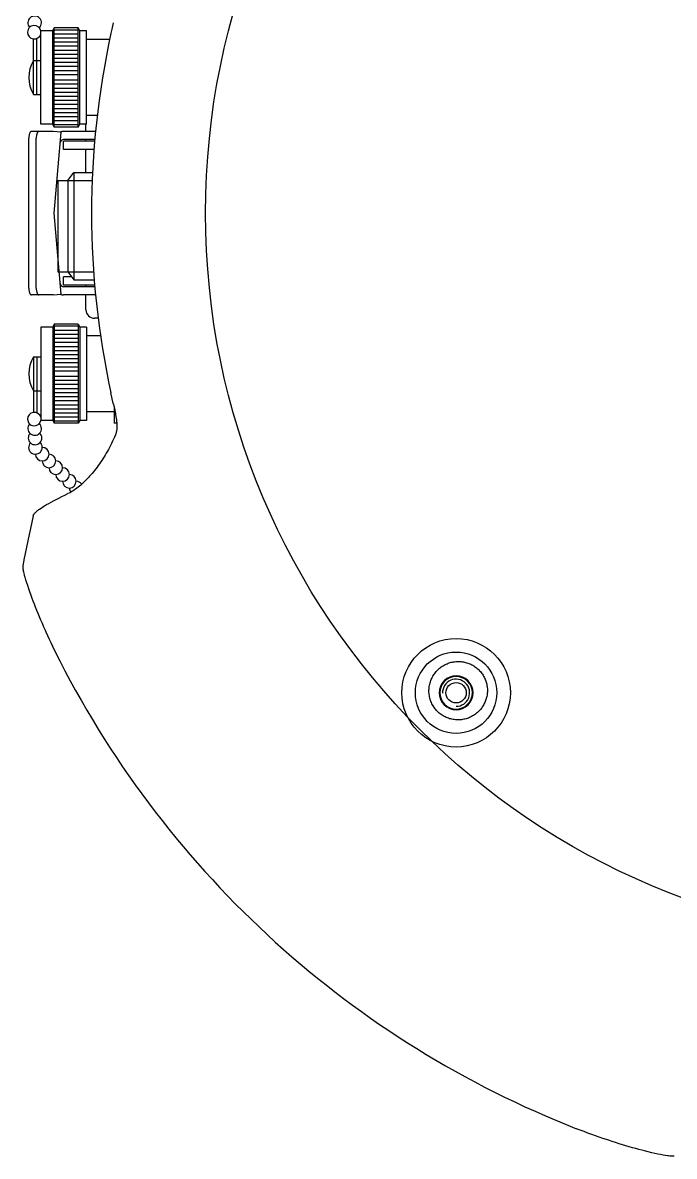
# Model space of a CAD drawing. Header units: millimetres. Extents: x -139278 to 641613, y -260926 to 217780.
# Drawn here: x 43561.1 to 43753.3, y 13745.1 to 14079.6 of the extents above; entities that cross this region are included whole.
import ezdxf

# ---------------------------------------------------------------- set-up
doc = ezdxf.new("R2010")
doc.units = ezdxf.units.MM

msp = doc.modelspace()

# ---------------------------------------------------------------- linework, layer by layer
for p, q in [((43587.817, 14079.568), (43587.398, 14077.686)), ((43569.945, 14077.202), (43566.443, 14077.202)), ((43566.443, 14049.583), (43566.443, 14077.202)), ((43569.945, 14077.202), (43570.408, 14078.003)), ((43569.945, 14049.583), (43569.945, 14077.202)), ((43570.408, 14048.783), (43570.408, 14078.003)), ((43577.489, 14078.003), (43570.408, 14078.003)), ((43577.489, 14077.402), (43570.408, 14077.402)), ((43577.489, 14076.202), (43570.408, 14076.202)), ((43577.489, 14048.783), (43577.489, 14078.003)), ((43577.951, 14077.202), (43577.489, 14078.003)), ((43579.952, 14077.202), (43577.951, 14077.202)), ((43577.951, 14049.583), (43577.951, 14077.202)), ((43579.952, 14049.583), (43579.952, 14077.202)), ((43587.398, 14077.686), (43587.122, 14076.426)), ((43564.242, 14058.39), (43564.242, 14074.767)), ((43565.242, 14058.39), (43565.242, 14074.883)), ((43577.489, 14075.001), (43570.408, 14075.001)), ((43577.489, 14073.8), (43570.408, 14073.8)), ((43586.73, 14074.6), (43579.952, 14074.6)), ((43577.489, 14072.599), (43570.408, 14072.599)), ((43577.489, 14071.398), (43570.408, 14071.398)), ((43577.489, 14070.197), (43570.408, 14070.197)), ((43564.241, 14068.396), (43566.443, 14068.396)), ((43577.489, 14068.997), (43570.408, 14068.997)), ((43577.489, 14067.796), (43570.408, 14067.796)), ((43577.489, 14066.595), (43570.408, 14066.595)), ((43577.489, 14065.394), (43570.408, 14065.394)), ((43577.489, 14064.193), (43570.408, 14064.193)), ((43577.489, 14062.592), (43570.408, 14062.592)), ((43577.489, 14061.391), (43570.408, 14061.391)), ((43577.489, 14060.191), (43570.408, 14060.191)), ((43564.241, 14058.39), (43566.443, 14058.39)), ((43577.489, 14058.99), (43570.408, 14058.99)), ((43577.489, 14057.789), (43570.408, 14057.789)), ((43577.489, 14056.588), (43570.408, 14056.588)), ((43577.489, 14055.387), (43570.408, 14055.387)), ((43577.489, 14054.186), (43570.408, 14054.186)), ((43577.489, 14052.986), (43570.408, 14052.986)), ((43569.945, 14049.583), (43566.443, 14049.583)), ((43570.408, 14048.783), (43569.945, 14049.583)), ((43577.489, 14051.785), (43570.408, 14051.785)), ((43577.489, 14050.584), (43570.408, 14050.584)), ((43577.489, 14049.383), (43570.408, 14049.383)), ((43577.489, 14048.783), (43577.951, 14049.583)), ((43579.952, 14049.583), (43577.951, 14049.583)), ((43579.752, 14047.482), (43579.752, 14049.583)), ((43583.076, 14052.185), (43579.952, 14052.185)), ((43562.927, 14045.871), (43562.916, 14045.677)), ((43562.947, 14046.061), (43562.927, 14045.871)), ((43562.973, 14046.246), (43562.947, 14046.061)), ((43563.007, 14046.424), (43562.973, 14046.246)), ((43563.047, 14046.592), (43563.007, 14046.424)), ((43563.094, 14046.75), (43563.047, 14046.592)), ((43563.147, 14046.896), (43563.094, 14046.75)), ((43563.206, 14047.028), (43563.147, 14046.896)), ((43563.269, 14047.145), (43563.206, 14047.028)), ((43563.337, 14047.246), (43563.269, 14047.145)), ((43563.408, 14047.329), (43563.337, 14047.246)), ((43563.482, 14047.396), (43563.408, 14047.329)), ((43563.52, 14047.422), (43563.482, 14047.396)), ((43563.558, 14047.443), (43563.52, 14047.422)), ((43563.597, 14047.46), (43563.558, 14047.443)), ((43563.636, 14047.472), (43563.597, 14047.46)), ((43563.676, 14047.479), (43563.636, 14047.472)), ((43563.715, 14047.482), (43563.676, 14047.479)), ((43570.046, 14047.482), (43563.715, 14047.482)), ((43565.107, 14045.871), (43565.095, 14045.677)), ((43565.126, 14046.061), (43565.107, 14045.871)), ((43565.152, 14046.246), (43565.126, 14046.061)), ((43565.186, 14046.424), (43565.152, 14046.246)), ((43565.227, 14046.592), (43565.186, 14046.424)), ((43565.274, 14046.75), (43565.227, 14046.592)), ((43565.327, 14046.896), (43565.274, 14046.75)), ((43565.385, 14047.028), (43565.327, 14046.896)), ((43565.448, 14047.145), (43565.385, 14047.028)), ((43565.516, 14047.246), (43565.448, 14047.145)), ((43565.587, 14047.329), (43565.516, 14047.246)), ((43565.661, 14047.396), (43565.587, 14047.329)), ((43565.699, 14047.422), (43565.661, 14047.396)), ((43565.738, 14047.443), (43565.699, 14047.422)), ((43565.777, 14047.46), (43565.738, 14047.443)), ((43565.816, 14047.472), (43565.777, 14047.46)), ((43565.855, 14047.479), (43565.816, 14047.472)), ((43565.894, 14047.482), (43565.855, 14047.479)), ((43572.439, 14047.273), (43570.046, 14047.482)), ((43570.347, 14023.365), (43572.439, 14047.273)), ((43577.489, 14048.783), (43570.408, 14048.783)), ((43582.573, 14047.482), (43573.164, 14047.482)), ((43562.916, 14045.677), (43562.912, 14045.48)), ((43562.912, 14001.25), (43562.912, 14045.48)), ((43565.095, 14045.677), (43565.091, 14045.48)), ((43565.091, 14001.25), (43565.091, 14045.48)), ((43582.351, 14045.08), (43573.164, 14045.08)), ((43573.164, 14042.178), (43573.164, 14044.58)), ((43582.308, 14044.58), (43573.164, 14044.58)), ((43579.752, 14044.58), (43579.752, 14045.08)), ((43582.114, 14042.178), (43573.164, 14042.178)), ((43579.752, 14035.348), (43579.752, 14042.178)), ((43571.444, 14033.046), (43574.446, 14033.046)), ((43571.444, 14033.046), (43571.444, 14006.027)), ((43574.446, 14033.046), (43576.217, 14035.348)), ((43574.446, 14033.046), (43581.591, 14033.046)), ((43574.446, 14033.046), (43574.446, 14006.027)), ((43576.217, 14035.348), (43581.691, 14035.348)), ((43576.217, 14035.348), (43576.217, 14003.726)), ((43572.439, 13999.458), (43570.347, 14023.365)), ((43571.444, 14006.027), (43574.446, 14006.027)), ((43574.446, 14006.027), (43576.217, 14003.726)), ((43574.446, 14006.027), (43582.007, 14006.027)), ((43573.164, 14002.151), (43573.164, 14004.552)), ((43575.581, 14004.552), (43573.164, 14004.552)), ((43576.217, 14003.726), (43582.178, 14003.726)), ((43562.912, 14001.25), (43562.916, 14001.054)), ((43562.916, 14001.054), (43562.927, 14000.86)), ((43562.927, 14000.86), (43562.947, 14000.669)), ((43562.947, 14000.669), (43562.973, 14000.484)), ((43562.973, 14000.484), (43563.007, 14000.307)), ((43563.007, 14000.307), (43563.047, 14000.138)), ((43563.047, 14000.138), (43563.094, 13999.98)), ((43563.094, 13999.98), (43563.147, 13999.835)), ((43563.147, 13999.835), (43563.206, 13999.703)), ((43563.206, 13999.703), (43563.269, 13999.586)), ((43563.269, 13999.586), (43563.337, 13999.485)), ((43563.337, 13999.485), (43563.408, 13999.401)), ((43563.408, 13999.401), (43563.482, 13999.335)), ((43563.482, 13999.335), (43563.52, 13999.309)), ((43563.52, 13999.309), (43563.558, 13999.287)), ((43563.558, 13999.287), (43563.597, 13999.27)), ((43563.597, 13999.27), (43563.636, 13999.258)), ((43563.636, 13999.258), (43563.676, 13999.251)), ((43563.676, 13999.251), (43563.715, 13999.249)), ((43570.046, 13999.249), (43563.715, 13999.249)), ((43565.091, 14001.25), (43565.095, 14001.054)), ((43565.095, 14001.054), (43565.107, 14000.86)), ((43565.107, 14000.86), (43565.126, 14000.669)), ((43565.126, 14000.669), (43565.152, 14000.484)), ((43565.152, 14000.484), (43565.186, 14000.307)), ((43565.186, 14000.307), (43565.227, 14000.138)), ((43565.227, 14000.138), (43565.274, 13999.98)), ((43565.274, 13999.98), (43565.327, 13999.835)), ((43565.327, 13999.835), (43565.385, 13999.703)), ((43565.385, 13999.703), (43565.448, 13999.586)), ((43565.448, 13999.586), (43565.516, 13999.485)), ((43565.516, 13999.485), (43565.587, 13999.401)), ((43565.587, 13999.401), (43565.661, 13999.335)), ((43565.661, 13999.335), (43565.699, 13999.309)), ((43565.699, 13999.309), (43565.738, 13999.287)), ((43565.738, 13999.287), (43565.777, 13999.27)), ((43565.777, 13999.27), (43565.816, 13999.258)), ((43565.816, 13999.258), (43565.855, 13999.251)), ((43565.855, 13999.251), (43565.894, 13999.249)), ((43570.046, 13999.249), (43572.439, 13999.458)), ((43582.308, 14002.151), (43573.164, 14002.151)), ((43582.351, 14001.65), (43573.164, 14001.65)), ((43582.573, 13999.249), (43573.164, 13999.249)), ((43579.752, 14001.65), (43579.752, 14002.151)), ((43579.752, 13994.846), (43579.752, 13999.249)), ((43583.343, 13992.344), (43582.254, 13992.344)), ((43566.443, 13989.768), (43566.443, 13962.149)), ((43569.945, 13989.768), (43566.443, 13989.768)), ((43570.408, 13990.569), (43569.945, 13989.768)), ((43569.945, 13989.768), (43569.945, 13962.149)), ((43577.489, 13990.569), (43570.408, 13990.569)), ((43570.408, 13990.569), (43570.408, 13961.348)), ((43577.489, 13989.968), (43570.408, 13989.968)), ((43577.489, 13990.569), (43577.951, 13989.768)), ((43577.489, 13990.569), (43577.489, 13961.348)), ((43577.951, 13989.768), (43577.951, 13962.149)), ((43579.952, 13989.768), (43577.951, 13989.768)), ((43579.952, 13989.768), (43579.952, 13962.149)), ((43577.489, 13988.767), (43570.408, 13988.767)), ((43577.489, 13987.566), (43570.408, 13987.566)), ((43577.489, 13986.366), (43570.408, 13986.366)), ((43584.048, 13987.166), (43579.952, 13987.166)), ((43577.489, 13985.165), (43570.408, 13985.165)), ((43577.489, 13983.964), (43570.408, 13983.964)), ((43577.489, 13982.763), (43570.408, 13982.763)), ((43564.241, 13980.962), (43566.443, 13980.962)), ((43564.242, 13980.962), (43564.242, 13964.584)), ((43565.242, 13980.962), (43565.242, 13964.468)), ((43577.489, 13981.562), (43570.408, 13981.562)), ((43577.489, 13980.361), (43570.408, 13980.361)), ((43577.489, 13979.161), (43570.408, 13979.161)), ((43577.489, 13977.96), (43570.408, 13977.96)), ((43577.489, 13976.759), (43570.408, 13976.759)), ((43577.489, 13975.158), (43570.408, 13975.158)), ((43577.489, 13973.957), (43570.408, 13973.957)), ((43577.489, 13972.756), (43570.408, 13972.756)), ((43564.241, 13970.955), (43566.443, 13970.955)), ((43577.489, 13971.555), (43570.408, 13971.555)), ((43577.489, 13970.355), (43570.408, 13970.355)), ((43577.489, 13969.154), (43570.408, 13969.154)), ((43587.398, 13969.044), (43587.122, 13970.304)), ((43587.817, 13967.163), (43587.398, 13969.044)), ((43577.489, 13967.953), (43570.408, 13967.953)), ((43577.489, 13966.752), (43570.408, 13966.752)), ((43587.817, 13967.163), (43588.03, 13966.205)), ((43587.817, 13967.163), (43588.03, 13966.205)), ((43588.029, 13966.304), (43588.029, 13961.348)), ((43588.03, 13966.205), (43588.235, 13965.251)), ((43588.03, 13966.205), (43588.235, 13965.251)), ((43577.489, 13965.551), (43570.408, 13965.551)), ((43577.489, 13964.35), (43570.408, 13964.35)), ((43577.489, 13963.15), (43570.408, 13963.15)), ((43588.029, 13964.751), (43579.952, 13964.751)), ((43588.235, 13965.251), (43588.333, 13964.776)), ((43588.235, 13965.251), (43588.333, 13964.776)), ((43588.333, 13964.776), (43588.426, 13964.302)), ((43588.333, 13964.776), (43588.426, 13964.302)), ((43588.426, 13964.302), (43588.513, 13963.83)), ((43588.426, 13964.302), (43588.513, 13963.83)), ((43588.513, 13963.83), (43588.594, 13963.359)), ((43588.513, 13963.83), (43588.594, 13963.359)), ((43588.594, 13963.359), (43588.668, 13962.89)), ((43588.594, 13963.359), (43588.668, 13962.89)), ((43588.668, 13962.89), (43588.732, 13962.423)), ((43588.668, 13962.89), (43588.732, 13962.423)), ((43588.732, 13962.423), (43588.786, 13961.957)), ((43588.732, 13962.423), (43588.786, 13961.957)), ((43569.945, 13962.149), (43566.443, 13962.149)), ((43569.945, 13962.149), (43570.408, 13961.348)), ((43577.489, 13961.949), (43570.408, 13961.949)), ((43577.489, 13961.348), (43570.408, 13961.348)), ((43577.951, 13962.149), (43577.489, 13961.348)), ((43579.952, 13962.149), (43577.951, 13962.149)), ((43588.837, 13961.348), (43588.029, 13961.348)), ((43588.745, 13958.993), (43588.701, 13958.773)), ((43588.745, 13958.993), (43588.701, 13958.773)), ((43588.782, 13959.215), (43588.745, 13958.993)), ((43588.782, 13959.215), (43588.745, 13958.993)), ((43588.811, 13959.438), (43588.782, 13959.215)), ((43588.811, 13959.438), (43588.782, 13959.215)), ((43588.786, 13961.957), (43588.828, 13961.493)), ((43588.786, 13961.957), (43588.828, 13961.493)), ((43588.834, 13959.662), (43588.811, 13959.438)), ((43588.834, 13959.662), (43588.811, 13959.438)), ((43588.828, 13961.493), (43588.856, 13961.031)), ((43588.828, 13961.493), (43588.856, 13961.031)), ((43588.851, 13959.888), (43588.834, 13959.662)), ((43588.851, 13959.888), (43588.834, 13959.662)), ((43588.862, 13960.115), (43588.851, 13959.888)), ((43588.862, 13960.115), (43588.851, 13959.888)), ((43588.856, 13961.031), (43588.864, 13960.801)), ((43588.856, 13961.031), (43588.864, 13960.801)), ((43588.868, 13960.343), (43588.862, 13960.115)), ((43588.868, 13960.343), (43588.862, 13960.115)), ((43588.864, 13960.801), (43588.868, 13960.571)), ((43588.864, 13960.801), (43588.868, 13960.571)), ((43588.868, 13960.571), (43588.868, 13960.343)), ((43588.868, 13960.571), (43588.868, 13960.343)), ((43587.609, 13956.039), (43587.317, 13955.433)), ((43587.893, 13956.654), (43587.609, 13956.039)), ((43588.169, 13957.279), (43587.893, 13956.654)), ((43588.436, 13957.913), (43588.169, 13957.279)), ((43588.516, 13958.124), (43588.436, 13957.913)), ((43588.516, 13958.124), (43588.436, 13957.913)), ((43588.587, 13958.338), (43588.516, 13958.124)), ((43588.587, 13958.338), (43588.516, 13958.124)), ((43588.648, 13958.554), (43588.587, 13958.338)), ((43588.648, 13958.554), (43588.587, 13958.338)), ((43588.701, 13958.773), (43588.648, 13958.554)), ((43588.701, 13958.773), (43588.648, 13958.554)), ((43585.757, 13952.54), (43585.428, 13951.989)), ((43586.081, 13953.1), (43585.757, 13952.54)), ((43586.399, 13953.669), (43586.081, 13953.1)), ((43586.712, 13954.248), (43586.399, 13953.669)), ((43587.018, 13954.836), (43586.712, 13954.248)), ((43587.317, 13955.433), (43587.018, 13954.836)), ((43583.367, 13948.885), (43583.011, 13948.402)), ((43583.719, 13949.378), (43583.367, 13948.885)), ((43584.068, 13949.881), (43583.719, 13949.378)), ((43584.414, 13950.393), (43584.068, 13949.881)), ((43584.756, 13950.916), (43584.414, 13950.393)), ((43585.094, 13951.448), (43584.756, 13950.916)), ((43585.428, 13951.989), (43585.094, 13951.448)), ((43580.83, 13945.728), (43580.46, 13945.321)), ((43581.198, 13946.146), (43580.83, 13945.728)), ((43581.565, 13946.576), (43581.198, 13946.146)), ((43581.93, 13947.016), (43581.565, 13946.576)), ((43582.293, 13947.468), (43581.93, 13947.016)), ((43582.653, 13947.93), (43582.293, 13947.468)), ((43583.011, 13948.402), (43582.653, 13947.93)), ((43577.086, 13942.218), (43576.709, 13941.941)), ((43577.463, 13942.51), (43577.086, 13942.218)), ((43577.84, 13942.815), (43577.463, 13942.51)), ((43578.217, 13943.135), (43577.84, 13942.815)), ((43578.593, 13943.467), (43578.217, 13943.135)), ((43578.968, 13943.813), (43578.593, 13943.467)), ((43579.343, 13944.171), (43578.968, 13943.813)), ((43579.716, 13944.542), (43579.343, 13944.171)), ((43580.089, 13944.926), (43579.716, 13944.542)), ((43580.46, 13945.321), (43580.089, 13944.926)), ((43570.173, 13938.478), (43570.942, 13938.879)), ((43570.942, 13938.879), (43571.755, 13939.291)), ((43571.755, 13939.291), (43572.611, 13939.715)), ((43572.611, 13939.715), (43573.509, 13940.15)), ((43573.509, 13940.15), (43574.45, 13940.595)), ((43574.825, 13940.78), (43574.449, 13940.595)), ((43575.201, 13940.981), (43574.825, 13940.78)), ((43575.577, 13941.197), (43575.201, 13940.981)), ((43575.954, 13941.43), (43575.577, 13941.197)), ((43576.331, 13941.678), (43575.954, 13941.43)), ((43576.709, 13941.941), (43576.331, 13941.678)), ((43565.299, 13935.441), (43565.471, 13935.582)), ((43565.471, 13935.582), (43565.654, 13935.725)), ((43565.654, 13935.725), (43565.849, 13935.873)), ((43565.849, 13935.873), (43566.056, 13936.023)), ((43566.056, 13936.023), (43566.506, 13936.335)), ((43566.506, 13936.335), (43567.002, 13936.66)), ((43567.002, 13936.66), (43567.545, 13936.998)), ((43567.545, 13936.998), (43568.134, 13937.349)), ((43568.134, 13937.349), (43568.768, 13937.713)), ((43568.768, 13937.713), (43569.448, 13938.089)), ((43569.448, 13938.089), (43570.173, 13938.478)), ((43563.767, 13932.195), (43563.365, 13930.347)), ((43564.177, 13934.039), (43563.767, 13932.195)), ((43564.177, 13934.039), (43564.204, 13934.136)), ((43564.204, 13934.136), (43564.244, 13934.236)), ((43564.244, 13934.236), (43564.295, 13934.341)), ((43564.295, 13934.341), (43564.359, 13934.448)), ((43564.359, 13934.448), (43564.434, 13934.56)), ((43564.434, 13934.56), (43564.522, 13934.675)), ((43564.522, 13934.675), (43564.621, 13934.794)), ((43564.621, 13934.794), (43564.733, 13934.916)), ((43564.733, 13934.916), (43564.856, 13935.042)), ((43564.856, 13935.042), (43564.992, 13935.172)), ((43564.992, 13935.172), (43565.14, 13935.305)), ((43565.14, 13935.305), (43565.299, 13935.441)), ((43563.365, 13930.347), (43562.97, 13928.495)), ((43562.582, 13926.641), (43562.202, 13924.783)), ((43562.97, 13928.495), (43562.582, 13926.641)), ((43561.83, 13922.921), (43561.465, 13921.057)), ((43562.202, 13924.783), (43561.83, 13922.921)), ((43561.1, 13919.135), (43561.094, 13919.002)), ((43561.094, 13919.002), (43561.101, 13918.836)), ((43561.108, 13919.189), (43561.1, 13919.135)), ((43561.101, 13918.836), (43561.121, 13918.637)), ((43561.465, 13921.057), (43561.108, 13919.189)), ((43561.121, 13918.637), (43561.154, 13918.407)), ((43561.154, 13918.407), (43561.201, 13918.144)), ((43561.201, 13918.144), (43561.26, 13917.849)), ((43561.26, 13917.849), (43561.333, 13917.523)), ((43561.333, 13917.523), (43561.419, 13917.166)), ((43561.419, 13917.166), (43561.574, 13916.574)), ((43561.574, 13916.574), (43561.758, 13915.915)), ((43561.758, 13915.915), (43561.972, 13915.191)), ((43561.972, 13915.191), (43562.216, 13914.405)), ((43562.216, 13914.405), (43562.49, 13913.558)), ((43562.49, 13913.558), (43562.793, 13912.653)), ((43562.793, 13912.653), (43563.126, 13911.692)), ((43563.126, 13911.692), (43563.509, 13910.623)), ((43563.509, 13910.623), (43563.81, 13909.803)), ((43563.81, 13909.803), (43564.128, 13908.954)), ((43564.128, 13908.954), (43564.463, 13908.078)), ((43564.463, 13908.078), (43564.815, 13907.177)), ((43564.815, 13907.177), (43565.182, 13906.253)), ((43565.182, 13906.253), (43565.566, 13905.307)), ((43565.566, 13905.307), (43565.965, 13904.341)), ((43565.965, 13904.341), (43566.378, 13903.357)), ((43566.378, 13903.357), (43566.807, 13902.355)), ((43566.807, 13902.355), (43567.249, 13901.339)), ((43567.249, 13901.339), (43567.705, 13900.31)), ((43567.705, 13900.31), (43567.937, 13899.79)), ((43567.937, 13899.79), (43568.412, 13898.744)), ((43568.412, 13898.744), (43568.899, 13897.69)), ((43568.899, 13897.69), (43569.397, 13896.628)), ((43569.397, 13896.628), (43569.905, 13895.561)), ((43569.905, 13895.561), (43570.423, 13894.49)), ((43570.423, 13894.49), (43570.951, 13893.418)), ((43570.951, 13893.418), (43571.486, 13892.346)), ((43571.486, 13892.346), (43572.029, 13891.275)), ((43683.524, 13888.622), (43683.779, 13888.86)), ((43683.779, 13888.86), (43684.026, 13889.074)), ((43684.026, 13889.074), (43684.281, 13889.278)), ((43684.281, 13889.278), (43684.543, 13889.472)), ((43684.543, 13889.472), (43684.813, 13889.656)), ((43684.813, 13889.656), (43685.089, 13889.831)), ((43685.089, 13889.831), (43685.371, 13889.994)), ((43685.371, 13889.994), (43685.66, 13890.147)), ((43685.66, 13890.147), (43685.954, 13890.289)), ((43685.954, 13890.289), (43686.253, 13890.419)), ((43686.253, 13890.419), (43686.557, 13890.539)), ((43686.557, 13890.539), (43686.865, 13890.646)), ((43686.865, 13890.646), (43687.178, 13890.742)), ((43687.178, 13890.742), (43687.493, 13890.826)), ((43687.493, 13890.826), (43687.812, 13890.898)), ((43687.812, 13890.898), (43688.133, 13890.958)), ((43688.133, 13890.958), (43688.456, 13891.006)), ((43688.456, 13891.006), (43688.78, 13891.042)), ((43688.78, 13891.042), (43689.106, 13891.065)), ((43689.106, 13891.065), (43689.432, 13891.076)), ((43689.432, 13891.076), (43689.759, 13891.075)), ((43689.759, 13891.075), (43690.085, 13891.061)), ((43690.085, 13891.061), (43690.411, 13891.035)), ((43690.411, 13891.035), (43690.735, 13890.996)), ((43690.735, 13890.996), (43691.058, 13890.946)), ((43691.058, 13890.946), (43691.378, 13890.883)), ((43691.378, 13890.883), (43691.696, 13890.808)), ((43691.696, 13890.808), (43692.011, 13890.721)), ((43692.011, 13890.721), (43692.322, 13890.622)), ((43692.322, 13890.622), (43692.63, 13890.511)), ((43692.63, 13890.511), (43692.933, 13890.389)), ((43692.933, 13890.389), (43693.231, 13890.255)), ((43693.231, 13890.255), (43693.523, 13890.11)), ((43693.523, 13890.11), (43693.81, 13889.954)), ((43693.81, 13889.954), (43694.091, 13889.786)), ((43694.091, 13889.786), (43694.366, 13889.609)), ((43694.366, 13889.609), (43694.633, 13889.42)), ((43694.633, 13889.42), (43694.894, 13889.222)), ((43694.894, 13889.222), (43695.146, 13889.013)), ((43695.146, 13889.013), (43695.391, 13888.795)), ((43695.391, 13888.795), (43695.627, 13888.568)), ((43681.326, 13885.1), (43681.441, 13885.43)), ((43681.441, 13885.43), (43681.57, 13885.755)), ((43681.57, 13885.755), (43681.711, 13886.074)), ((43681.711, 13886.074), (43681.866, 13886.388)), ((43681.866, 13886.388), (43682.032, 13886.695)), ((43682.032, 13886.695), (43682.211, 13886.995)), ((43682.211, 13886.995), (43682.402, 13887.287)), ((43682.402, 13887.287), (43682.605, 13887.572)), ((43682.605, 13887.572), (43682.819, 13887.848)), ((43682.819, 13887.848), (43683.043, 13888.115)), ((43683.043, 13888.115), (43683.279, 13888.373)), ((43683.279, 13888.373), (43683.524, 13888.622)), ((43695.627, 13888.568), (43695.854, 13888.332)), ((43695.854, 13888.332), (43696.071, 13888.089)), ((43696.071, 13888.089), (43696.279, 13887.837)), ((43696.279, 13887.837), (43696.477, 13887.578)), ((43696.477, 13887.578), (43696.665, 13887.311)), ((43696.665, 13887.311), (43696.842, 13887.037)), ((43696.842, 13887.037), (43697.009, 13886.757)), ((43697.009, 13886.757), (43697.165, 13886.471)), ((43697.165, 13886.471), (43697.31, 13886.18)), ((43697.31, 13886.18), (43697.444, 13885.883)), ((43697.444, 13885.883), (43697.566, 13885.581)), ((43697.566, 13885.581), (43697.677, 13885.275)), ((43680.898, 13882.346), (43680.903, 13882.696)), ((43680.908, 13881.995), (43680.898, 13882.346)), ((43680.903, 13882.696), (43680.921, 13883.045)), ((43680.933, 13881.646), (43680.908, 13881.995)), ((43680.921, 13883.045), (43680.954, 13883.394)), ((43680.954, 13883.394), (43681.001, 13883.741)), ((43681.001, 13883.741), (43681.061, 13884.085)), ((43681.061, 13884.085), (43681.136, 13884.427)), ((43681.136, 13884.427), (43681.224, 13884.765)), ((43681.224, 13884.765), (43681.326, 13885.1)), ((43697.677, 13885.275), (43697.776, 13884.965)), ((43697.776, 13884.965), (43697.864, 13884.651)), ((43697.864, 13884.651), (43697.939, 13884.334)), ((43697.939, 13884.334), (43698.002, 13884.015)), ((43698.002, 13884.015), (43698.053, 13883.693)), ((43698.053, 13883.693), (43698.092, 13883.37)), ((43698.092, 13883.37), (43698.119, 13883.046)), ((43698.126, 13882.069), (43698.103, 13881.745)), ((43698.119, 13883.046), (43698.133, 13882.72)), ((43698.136, 13882.395), (43698.126, 13882.069)), ((43698.133, 13882.72), (43698.136, 13882.395)), ((43680.971, 13881.297), (43680.933, 13881.646)), ((43681.024, 13880.951), (43680.971, 13881.297)), ((43681.09, 13880.607), (43681.024, 13880.951)), ((43681.171, 13880.265), (43681.09, 13880.607)), ((43681.266, 13879.927), (43681.171, 13880.265)), ((43681.374, 13879.594), (43681.266, 13879.927)), ((43681.496, 13879.264), (43681.374, 13879.594)), ((43681.631, 13878.94), (43681.496, 13879.264)), ((43681.78, 13878.622), (43681.631, 13878.94)), ((43681.941, 13878.31), (43681.78, 13878.622)), ((43697.222, 13878.631), (43697.071, 13878.343)), ((43697.362, 13878.925), (43697.222, 13878.631)), ((43697.491, 13879.224), (43697.362, 13878.925)), ((43697.609, 13879.527), (43697.491, 13879.224)), ((43697.715, 13879.835), (43697.609, 13879.527)), ((43697.809, 13880.146), (43697.715, 13879.835)), ((43697.892, 13880.461), (43697.809, 13880.146)), ((43697.963, 13880.779), (43697.892, 13880.461)), ((43698.022, 13881.099), (43697.963, 13880.779)), ((43698.069, 13881.421), (43698.022, 13881.099)), ((43698.103, 13881.745), (43698.069, 13881.421)), ((43682.115, 13878.005), (43681.941, 13878.31)), ((43682.302, 13877.708), (43682.115, 13878.005)), ((43682.5, 13877.418), (43682.302, 13877.708)), ((43682.71, 13877.137), (43682.5, 13877.418)), ((43682.932, 13876.864), (43682.71, 13877.137)), ((43683.165, 13876.601), (43682.932, 13876.864)), ((43683.407, 13876.348), (43683.165, 13876.601)), ((43683.661, 13876.104), (43683.407, 13876.348)), ((43683.925, 13875.871), (43683.661, 13876.104)), ((43684.198, 13875.649), (43683.925, 13875.871)), ((43684.481, 13875.438), (43684.198, 13875.649)), ((43684.771, 13875.239), (43684.481, 13875.438)), ((43694.376, 13875.363), (43694.084, 13875.171)), ((43694.661, 13875.568), (43694.376, 13875.363)), ((43694.937, 13875.783), (43694.661, 13875.568)), ((43695.204, 13876.01), (43694.937, 13875.783)), ((43695.462, 13876.247), (43695.204, 13876.01)), ((43695.71, 13876.494), (43695.462, 13876.247)), ((43695.948, 13876.751), (43695.71, 13876.494)), ((43696.159, 13876.999), (43695.948, 13876.751)), ((43696.361, 13877.253), (43696.159, 13876.999)), ((43696.554, 13877.516), (43696.361, 13877.253)), ((43696.736, 13877.785), (43696.554, 13877.516)), ((43696.909, 13878.061), (43696.736, 13877.785)), ((43697.071, 13878.343), (43696.909, 13878.061)), ((43685.07, 13875.053), (43684.771, 13875.239)), ((43685.376, 13874.878), (43685.07, 13875.053)), ((43685.689, 13874.717), (43685.376, 13874.878)), ((43686.009, 13874.568), (43685.689, 13874.717)), ((43686.334, 13874.433), (43686.009, 13874.568)), ((43686.664, 13874.311), (43686.334, 13874.433)), ((43686.999, 13874.202), (43686.664, 13874.311)), ((43687.338, 13874.108), (43686.999, 13874.202)), ((43687.68, 13874.028), (43687.338, 13874.108)), ((43688.026, 13873.962), (43687.68, 13874.028)), ((43688.374, 13873.909), (43688.026, 13873.962)), ((43688.723, 13873.872), (43688.374, 13873.909)), ((43689.074, 13873.848), (43688.723, 13873.872)), ((43689.425, 13873.839), (43689.074, 13873.848)), ((43689.776, 13873.844), (43689.425, 13873.839)), ((43690.127, 13873.864), (43689.776, 13873.844)), ((43690.477, 13873.897), (43690.127, 13873.864)), ((43690.824, 13873.945), (43690.477, 13873.897)), ((43691.17, 13874.007), (43690.824, 13873.945)), ((43691.512, 13874.083), (43691.17, 13874.007)), ((43691.852, 13874.173), (43691.512, 13874.083)), ((43692.187, 13874.276), (43691.852, 13874.173)), ((43692.517, 13874.393), (43692.187, 13874.276)), ((43692.843, 13874.523), (43692.517, 13874.393)), ((43693.163, 13874.666), (43692.843, 13874.523)), ((43693.477, 13874.822), (43693.163, 13874.666)), ((43693.784, 13874.99), (43693.477, 13874.822)), ((43694.084, 13875.171), (43693.784, 13874.99)), ((43725.54, 13752.784), (43724.423, 13753.218)), ((43726.659, 13752.357), (43725.54, 13752.784)), ((43727.777, 13751.938), (43726.659, 13752.357)), ((43728.892, 13751.528), (43727.777, 13751.938)), ((43730.003, 13751.127), (43728.892, 13751.528)), ((43731.107, 13750.737), (43730.003, 13751.127)), ((43732.204, 13750.357), (43731.107, 13750.737)), ((43733.29, 13749.988), (43732.204, 13750.357)), ((43733.829, 13749.808), (43733.29, 13749.988)), ((43734.897, 13749.456), (43733.829, 13749.808)), ((43735.951, 13749.116), (43734.897, 13749.456)), ((43736.988, 13748.789), (43735.951, 13749.116)), ((43738.007, 13748.475), (43736.988, 13748.789)), ((43739.007, 13748.173), (43738.007, 13748.475)), ((43739.984, 13747.885), (43739.007, 13748.173)), ((43740.939, 13747.611), (43739.984, 13747.885)), ((43741.869, 13747.35), (43740.939, 13747.611)), ((43742.772, 13747.103), (43741.869, 13747.35)), ((43743.647, 13746.87), (43742.772, 13747.103)), ((43744.492, 13746.651), (43743.647, 13746.87)), ((43745.593, 13746.376), (43744.492, 13746.651)), ((43746.581, 13746.14), (43745.593, 13746.376)), ((43747.512, 13745.927), (43746.581, 13746.14)), ((43748.382, 13745.737), (43747.512, 13745.927)), ((43749.189, 13745.572), (43748.382, 13745.737)), ((43749.93, 13745.43), (43749.189, 13745.572)), ((43750.604, 13745.312), (43749.93, 13745.43)), ((43751.209, 13745.216), (43750.604, 13745.312)), ((43751.573, 13745.165), (43751.209, 13745.216)), ((43751.905, 13745.125), (43751.573, 13745.165)), ((43752.204, 13745.094), (43751.905, 13745.125)), ((43752.471, 13745.074), (43752.204, 13745.094)), ((43752.704, 13745.063), (43752.471, 13745.074)), ((43752.904, 13745.063), (43752.704, 13745.063)), ((43753.07, 13745.072), (43752.904, 13745.063)), ((43753.203, 13745.091), (43753.07, 13745.072)), ((43753.256, 13745.104), (43753.203, 13745.091))]:
    msp.add_line(p, q)
for centre, radius in [((43830.425, 14023.365), 215.397), ((43688.906, 13881.847), 16.011), ((43688.906, 13881.847), 12.008), ((43688.906, 13881.847), 3.002)]:
    msp.add_circle(centre, radius)
for centre, radius, start, end in [((43564.63, 14079.533), 2.001, 313.58479, 221.81343), ((43564.518, 14076.749), 2.001, 13.08535, 344.10915), ((43830.425, 14023.365), 249.022, 167.69717, 192.30281), ((43572.907, 14063.393), 10.007, 150.00062, 210.0011), ((43573.164, 14044.08), 3.402, 90, 108.60452), ((43573.164, 14044.08), 1.001, 90, 175), ((43573.164, 14002.651), 1.001, 185, 270), ((43573.164, 14002.651), 3.402, 251.39548, 270), ((43582.254, 13994.846), 2.502, 180, 270), ((43572.907, 13975.958), 10.007, 149.9989, 209.99938), ((43564.518, 13962.602), 2.001, 15.89085, 346.91465), ((43564.63, 13959.818), 2.001, 138.18657, 46.41521), ((43564.742, 13957.034), 2.001, 138.18657, 46.41521), ((43564.854, 13954.25), 2.001, 138.18657, 46.41521), ((43566.855, 13952.249), 2.001, 180, 90), ((43568.857, 13950.247), 2.001, 180, 90), ((43570.858, 13948.246), 2.001, 180, 90), ((43572.859, 13946.244), 2.001, 180, 90), ((43574.861, 13944.243), 2.001, 180, 90), ((43576.862, 13942.242), 2.001, 180, 217.50817), ((43576.862, 13942.242), 2.001, 34.9259, 90), ((43830.425, 14023.365), 290.2, 207.07569, 248.57567), ((43688.906, 13881.847), 4.996, 45, 225), ((43688.906, 13881.847), 4.803, 45, 225), ((43688.906, 13881.847), 4.003, 270, 181.4415), ((43688.906, 13881.847), 4.996, 225, 45), ((43688.906, 13881.847), 4.803, 225, 45)]:
    msp.add_arc(centre, radius, start, end)

doc.saveas('drawing.dxf')
